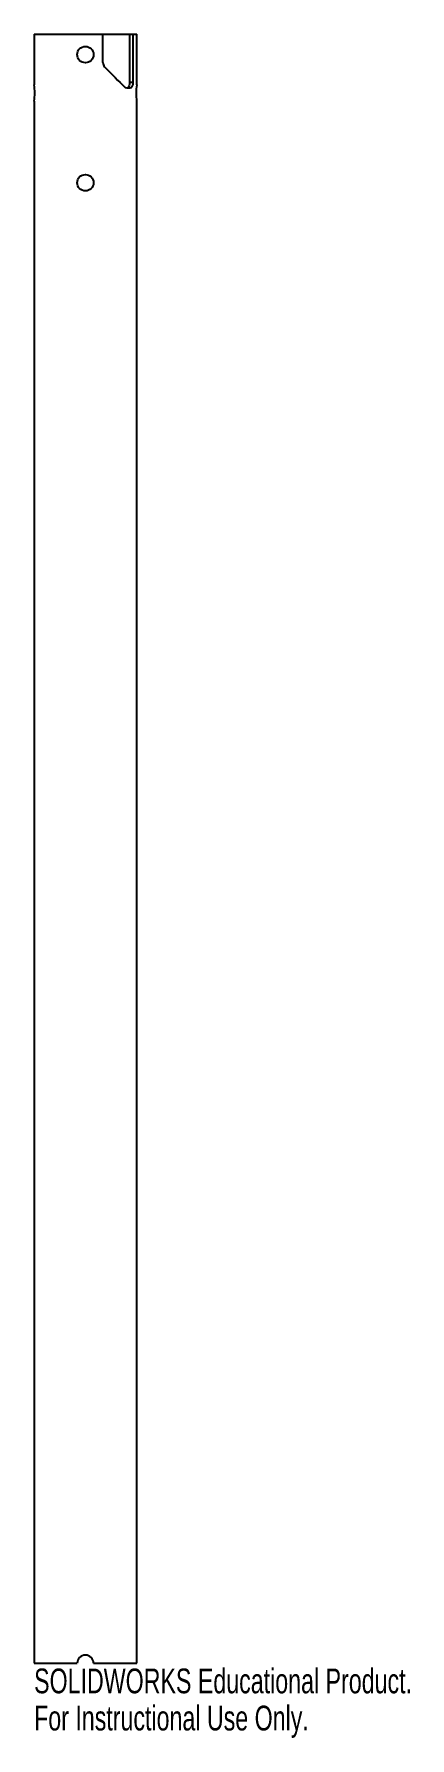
# Model space of a CAD drawing. Header units: millimetres. Extents: x -10 to 63, y -15 to 318.
import ezdxf

# ---------------------------------------------------------------- set-up
doc = ezdxf.new("R2010")
doc.units = ezdxf.units.MM
doc.styles.add('SLDTEXTSTYLE0', font='TXT', dxfattribs={"width": 0.7})

msp = doc.modelspace()

# ---------------------------------------------------------------- linework, layer by layer
at = {"color": 7, "linetype": 'Continuous', "lineweight": 25}
for p, q in [((-10, 318), (-10, 308.09)), ((-10, 318), (10, 318)), ((3.42, 312.42), (3.42, 318)), ((8.6, 318), (8.6, 308.52)), ((9.26, 318), (9.26, 308.52)), ((10, 308.09), (10, 318)), ((8.68, 307.42), (8.14, 307.42)), ((9.26, 308.52), (8.6, 308.52)), ((-10, 304.91), (-10, 0)), ((10, 0), (10, 304.91)), ((-10, 0), (-1.6, 0)), ((1.6, 0), (10, 0))]:
    msp.add_line(p, q, dxfattribs=at)
at = {"color": 7, "linetype": 'Continuous', "lineweight": 25, "flags": 128}
for points in [[(8.14, 307.42), (7.9, 307.48), (7.84, 307.52)], [(8.6, 308.52), (8.59, 308.22), (8.54, 307.96), (8.43, 307.67), (8.25, 307.46), (8.09, 307.42)], [(9.26, 308.52), (9.24, 308.2), (9.17, 307.93), (9.07, 307.69), (8.91, 307.5), (8.68, 307.42)]]:
    msp.add_lwpolyline(points, dxfattribs=at)
at = {"color": 7, "linetype": 'Continuous', "lineweight": 25}
for centre in [(0, 314), (0, 288.98)]:
    msp.add_circle(centre, 1.6, dxfattribs=at)
for centre, radius, start, end in [((4.56, 312.42), 1.14, 179.8921, 225.0766), ((107.59, 411.2), 143.88, 223.8037, 226.1061), ((-19.99, 306.48), 10.12, 0.0563, 9.1374), ((-20.01, 306.52), 10.14, 350.8559, 359.8218), ((19.93, 306.49), 10.06, 170.8488, 189.0343), ((0, 0), 1.6, 0, 180)]:
    msp.add_arc(centre, radius, start, end, dxfattribs=at)

# ---------------------------------------------------------------- texts
at = {"color": 7, "linetype": 'Continuous', "char_height": 4.8336, "attachment_point": 1, "style": 'SLDTEXTSTYLE0'}
for s, insert in [('SOLIDWORKS Educational Product.', (-10, -1.02)), ('For Instructional Use Only.', (-10, -8.27))]:
    msp.add_mtext(s, dxfattribs=dict(at, insert=insert))

doc.saveas('drawing.dxf')
